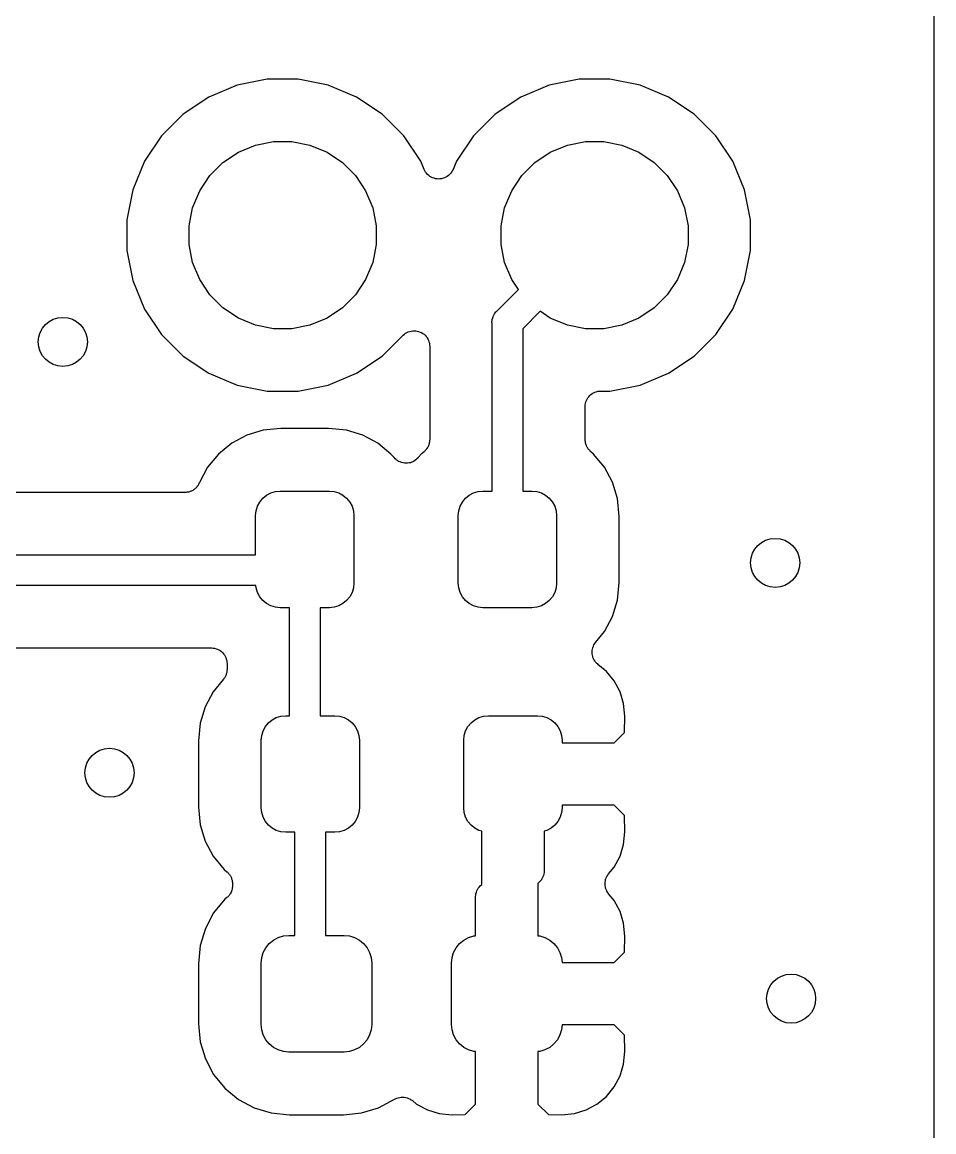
# Model space of a CAD drawing. Extents: x 103 to 213, y -152 to -90.
# Drawn here: x 205.52 to 212.94, y -124.59 to -115.56 of the extents above; entities that cross this region are included whole.
import ezdxf

# ---------------------------------------------------------------- set-up
doc = ezdxf.new("R2010")
doc.units = 0
doc.layers.add('BLACK', color=7, linetype='CONTINUOUS')

msp = doc.modelspace()

# ---------------------------------------------------------------- linework, layer by layer
at = {"layer": 'BLACK', "linetype": 'CONTINUOUS'}
for p, q in [((212.942, -92.8157), (212.942, -149.966)), ((207.27, -116.069), (207.038, -116.165)), ((207.515, -116.02), (207.27, -116.069)), ((207.765, -116.02), (207.515, -116.02)), ((208.01, -116.069), (207.765, -116.02)), ((208.242, -116.165), (208.01, -116.069)), ((209.81, -116.069), (209.578, -116.165)), ((210.055, -116.02), (209.81, -116.069)), ((210.305, -116.02), (210.055, -116.02)), ((210.55, -116.069), (210.305, -116.02)), ((210.782, -116.165), (210.55, -116.069)), ((207.038, -116.165), (206.83, -116.304)), ((208.45, -116.304), (208.242, -116.165)), ((209.578, -116.165), (209.37, -116.304)), ((210.99, -116.304), (210.782, -116.165)), ((206.83, -116.304), (206.654, -116.48)), ((208.626, -116.48), (208.45, -116.304)), ((209.37, -116.304), (209.194, -116.48)), ((211.166, -116.48), (210.99, -116.304)), ((206.654, -116.48), (206.515, -116.688)), ((208.765, -116.688), (208.626, -116.48)), ((209.194, -116.48), (209.055, -116.688)), ((211.305, -116.688), (211.166, -116.48)), ((207.154, -116.698), (207.279, -116.615)), ((207.279, -116.615), (207.418, -116.557)), ((207.418, -116.557), (207.565, -116.528)), ((207.565, -116.528), (207.715, -116.528)), ((207.715, -116.528), (207.862, -116.557)), ((207.862, -116.557), (208.001, -116.615)), ((208.001, -116.615), (208.126, -116.698)), ((209.694, -116.698), (209.819, -116.615)), ((209.819, -116.615), (209.958, -116.557)), ((209.958, -116.557), (210.105, -116.528)), ((210.105, -116.528), (210.255, -116.528)), ((210.255, -116.528), (210.402, -116.557)), ((210.402, -116.557), (210.541, -116.615)), ((210.541, -116.615), (210.666, -116.698)), ((206.515, -116.688), (206.419, -116.92)), ((207.048, -116.804), (207.154, -116.698)), ((208.126, -116.698), (208.232, -116.804)), ((208.793, -116.754), (208.765, -116.688)), ((209.055, -116.688), (209.027, -116.754)), ((209.588, -116.804), (209.694, -116.698)), ((210.666, -116.698), (210.772, -116.804)), ((211.401, -116.92), (211.305, -116.688)), ((208.798, -116.765), (208.793, -116.754)), ((208.804, -116.776), (208.798, -116.765)), ((208.812, -116.785), (208.804, -116.776)), ((208.804, -116.776), (208.804, -116.776)), ((208.804, -116.776), (208.804, -116.776)), ((208.82, -116.795), (208.812, -116.785)), ((208.829, -116.803), (208.82, -116.795)), ((208.82, -116.795), (208.82, -116.795)), ((208.82, -116.795), (208.82, -116.795)), ((208.999, -116.796), (208.989, -116.804)), ((209.007, -116.787), (208.999, -116.796)), ((208.999, -116.796), (208.999, -116.796)), ((208.999, -116.796), (208.999, -116.796)), ((209.015, -116.777), (209.007, -116.787)), ((209.021, -116.767), (209.015, -116.777)), ((209.015, -116.777), (209.015, -116.777)), ((209.015, -116.777), (209.015, -116.777)), ((209.027, -116.756), (209.021, -116.767)), ((209.027, -116.754), (209.027, -116.755)), ((209.027, -116.755), (209.027, -116.755)), ((209.027, -116.755), (209.027, -116.755)), ((209.027, -116.755), (209.027, -116.756)), ((206.965, -116.929), (207.048, -116.804)), ((208.232, -116.804), (208.315, -116.929)), ((208.839, -116.811), (208.829, -116.803)), ((208.85, -116.817), (208.839, -116.811)), ((208.839, -116.811), (208.839, -116.811)), ((208.839, -116.811), (208.839, -116.811)), ((208.861, -116.823), (208.85, -116.817)), ((208.873, -116.826), (208.861, -116.823)), ((208.861, -116.823), (208.861, -116.823)), ((208.861, -116.823), (208.861, -116.823)), ((208.884, -116.83), (208.873, -116.826)), ((208.885, -116.83), (208.884, -116.83)), ((208.884, -116.83), (208.884, -116.83)), ((208.897, -116.831), (208.885, -116.83)), ((208.909, -116.833), (208.897, -116.831)), ((208.921, -116.831), (208.909, -116.833)), ((208.909, -116.833), (208.909, -116.832)), ((208.909, -116.832), (208.909, -116.833)), ((208.934, -116.83), (208.921, -116.831)), ((208.946, -116.827), (208.934, -116.83)), ((208.934, -116.83), (208.934, -116.83)), ((208.934, -116.83), (208.934, -116.83)), ((208.957, -116.823), (208.946, -116.827)), ((208.958, -116.823), (208.957, -116.823)), ((208.968, -116.818), (208.958, -116.823)), ((208.958, -116.823), (208.958, -116.823)), ((208.979, -116.812), (208.968, -116.818)), ((208.98, -116.812), (208.979, -116.812)), ((208.989, -116.804), (208.98, -116.812)), ((208.98, -116.812), (208.98, -116.812)), ((209.505, -116.929), (209.588, -116.804)), ((210.772, -116.804), (210.855, -116.929)), ((206.419, -116.92), (206.37, -117.165)), ((206.907, -117.068), (206.965, -116.929)), ((208.315, -116.929), (208.373, -117.068)), ((209.447, -117.068), (209.505, -116.929)), ((210.855, -116.929), (210.913, -117.068)), ((211.45, -117.165), (211.401, -116.92)), ((206.878, -117.215), (206.907, -117.068)), ((208.373, -117.068), (208.402, -117.215)), ((209.418, -117.215), (209.447, -117.068)), ((210.913, -117.068), (210.942, -117.215)), ((206.37, -117.165), (206.37, -117.415)), ((206.878, -117.365), (206.878, -117.215)), ((208.402, -117.215), (208.402, -117.365)), ((209.418, -117.365), (209.418, -117.215)), ((210.942, -117.215), (210.942, -117.365)), ((211.45, -117.415), (211.45, -117.165)), ((206.37, -117.415), (206.419, -117.66)), ((206.907, -117.512), (206.878, -117.365)), ((208.402, -117.365), (208.373, -117.512)), ((209.447, -117.512), (209.418, -117.365)), ((210.942, -117.365), (210.913, -117.512)), ((211.401, -117.66), (211.45, -117.415)), ((206.965, -117.651), (206.907, -117.512)), ((208.373, -117.512), (208.315, -117.651)), ((209.505, -117.651), (209.447, -117.512)), ((210.913, -117.512), (210.855, -117.651)), ((206.419, -117.66), (206.515, -117.892)), ((207.048, -117.776), (206.965, -117.651)), ((208.315, -117.651), (208.232, -117.776)), ((209.56, -117.733), (209.505, -117.651)), ((210.855, -117.651), (210.772, -117.776)), ((211.305, -117.892), (211.401, -117.66)), ((207.154, -117.882), (207.048, -117.776)), ((208.232, -117.776), (208.126, -117.882)), ((209.386, -117.907), (209.56, -117.733)), ((210.772, -117.776), (210.666, -117.882)), ((206.515, -117.892), (206.654, -118.1)), ((207.279, -117.965), (207.154, -117.882)), ((207.418, -118.023), (207.279, -117.965)), ((208.001, -117.965), (207.862, -118.023)), ((208.126, -117.882), (208.001, -117.965)), ((209.348, -117.972), (209.354, -117.952)), ((209.354, -117.952), (209.366, -117.93)), ((209.366, -117.93), (209.377, -117.916)), ((209.377, -117.916), (209.381, -117.911)), ((209.377, -117.916), (209.377, -117.916)), ((209.381, -117.911), (209.386, -117.907)), ((209.737, -117.91), (209.595, -118.052)), ((209.819, -117.965), (209.737, -117.91)), ((209.958, -118.023), (209.819, -117.965)), ((210.541, -117.965), (210.402, -118.023)), ((210.666, -117.882), (210.541, -117.965)), ((211.166, -118.1), (211.305, -117.892)), ((207.565, -118.052), (207.418, -118.023)), ((207.715, -118.052), (207.565, -118.052)), ((207.862, -118.023), (207.715, -118.052)), ((209.344, -118), (209.346, -117.986)), ((209.345, -118.006), (209.344, -118)), ((209.345, -119.375), (209.345, -118.006)), ((209.346, -117.986), (209.347, -117.975)), ((209.347, -117.975), (209.348, -117.972)), ((209.595, -118.052), (209.595, -119.375)), ((210.105, -118.052), (209.958, -118.023)), ((210.255, -118.052), (210.105, -118.052)), ((210.402, -118.023), (210.255, -118.052)), ((206.654, -118.1), (206.83, -118.276)), ((208.45, -118.276), (208.62, -118.106)), ((208.62, -118.106), (208.621, -118.105)), ((208.621, -118.105), (208.631, -118.097)), ((208.621, -118.105), (208.621, -118.105)), ((208.621, -118.105), (208.621, -118.105)), ((208.621, -118.105), (208.621, -118.105)), ((208.631, -118.097), (208.64, -118.089)), ((208.64, -118.089), (208.641, -118.089)), ((208.641, -118.089), (208.652, -118.084)), ((208.641, -118.089), (208.641, -118.089)), ((208.652, -118.084), (208.662, -118.078)), ((208.662, -118.078), (208.663, -118.078)), ((208.663, -118.078), (208.675, -118.074)), ((208.663, -118.078), (208.663, -118.078)), ((208.675, -118.074), (208.686, -118.071)), ((208.686, -118.071), (208.686, -118.071)), ((208.686, -118.071), (208.687, -118.071)), ((208.687, -118.071), (208.699, -118.07)), ((208.699, -118.07), (208.711, -118.069)), ((208.711, -118.069), (208.711, -118.069)), ((208.711, -118.069), (208.711, -118.069)), ((208.711, -118.069), (208.723, -118.07)), ((208.723, -118.07), (208.736, -118.071)), ((208.736, -118.071), (208.736, -118.071)), ((208.736, -118.071), (208.736, -118.071)), ((208.736, -118.071), (208.747, -118.075)), ((208.747, -118.075), (208.759, -118.079)), ((208.759, -118.079), (208.759, -118.079)), ((208.759, -118.079), (208.76, -118.079)), ((208.76, -118.079), (208.77, -118.084)), ((208.77, -118.084), (208.781, -118.09)), ((208.781, -118.09), (208.781, -118.091)), ((208.781, -118.091), (208.781, -118.091)), ((208.781, -118.091), (208.791, -118.098)), ((208.791, -118.098), (208.8, -118.106)), ((208.8, -118.106), (208.8, -118.106)), ((208.8, -118.106), (208.8, -118.106)), ((208.8, -118.106), (208.808, -118.116)), ((208.808, -118.116), (208.816, -118.125)), ((208.816, -118.125), (208.816, -118.126)), ((208.816, -118.126), (208.816, -118.126)), ((208.816, -118.126), (208.822, -118.136)), ((208.822, -118.136), (208.827, -118.147)), ((208.827, -118.147), (208.827, -118.147)), ((208.827, -118.147), (208.828, -118.148)), ((208.828, -118.148), (208.831, -118.159)), ((210.99, -118.276), (211.166, -118.1)), ((208.831, -118.159), (208.835, -118.171)), ((208.835, -118.171), (208.835, -118.171)), ((208.835, -118.171), (208.835, -118.171)), ((208.835, -118.171), (208.836, -118.183)), ((208.836, -118.183), (208.837, -118.196)), ((208.837, -118.196), (208.837, -118.956)), ((206.83, -118.276), (207.038, -118.415)), ((208.242, -118.415), (208.45, -118.276)), ((210.782, -118.415), (210.99, -118.276)), ((207.038, -118.415), (207.27, -118.511)), ((208.01, -118.511), (208.242, -118.415)), ((210.55, -118.511), (210.782, -118.415)), ((207.27, -118.511), (207.515, -118.56)), ((207.765, -118.56), (208.01, -118.511)), ((210.305, -118.56), (210.55, -118.511)), ((207.515, -118.56), (207.765, -118.56)), ((210.133, -118.606), (210.141, -118.597)), ((210.141, -118.596), (210.15, -118.589)), ((210.141, -118.597), (210.141, -118.596)), ((210.141, -118.597), (210.141, -118.597)), ((210.15, -118.589), (210.16, -118.581)), ((210.16, -118.581), (210.171, -118.575)), ((210.16, -118.581), (210.16, -118.581)), ((210.16, -118.581), (210.16, -118.581)), ((210.171, -118.575), (210.182, -118.57)), ((210.182, -118.569), (210.194, -118.566)), ((210.182, -118.57), (210.182, -118.569)), ((210.182, -118.569), (210.182, -118.569)), ((210.194, -118.566), (210.205, -118.562)), ((210.205, -118.562), (210.206, -118.562)), ((210.206, -118.562), (210.218, -118.561)), ((210.206, -118.562), (210.206, -118.562)), ((210.218, -118.561), (210.23, -118.56)), ((210.23, -118.56), (210.305, -118.56)), ((210.103, -118.685), (210.104, -118.673)), ((210.103, -118.686), (210.103, -118.685)), ((210.103, -118.687), (210.103, -118.686)), ((210.103, -118.686), (210.103, -118.686)), ((210.103, -118.686), (210.103, -118.686)), ((210.103, -118.956), (210.103, -118.687)), ((210.104, -118.673), (210.106, -118.661)), ((210.106, -118.661), (210.109, -118.649)), ((210.106, -118.661), (210.106, -118.661)), ((210.106, -118.661), (210.106, -118.661)), ((210.109, -118.649), (210.113, -118.638)), ((210.113, -118.637), (210.119, -118.626)), ((210.113, -118.638), (210.113, -118.637)), ((210.113, -118.637), (210.113, -118.637)), ((210.119, -118.626), (210.125, -118.616)), ((210.125, -118.615), (210.133, -118.606)), ((210.125, -118.616), (210.125, -118.615)), ((210.125, -118.616), (210.125, -118.616)), ((207.626, -118.864), (207.481, -118.878)), ((208.014, -118.864), (207.626, -118.864)), ((208.159, -118.878), (208.014, -118.864)), ((207.348, -118.919), (207.225, -118.984)), ((207.481, -118.878), (207.348, -118.919)), ((208.292, -118.919), (208.159, -118.878)), ((208.415, -118.984), (208.292, -118.919)), ((208.837, -118.957), (208.836, -118.963)), ((208.836, -118.963), (208.836, -118.969)), ((208.837, -118.956), (208.837, -118.957)), ((210.104, -118.961), (210.103, -118.956)), ((210.103, -118.967), (210.104, -118.961)), ((207.225, -118.984), (207.118, -119.073)), ((208.522, -119.073), (208.415, -118.984)), ((208.791, -119.054), (208.768, -119.073)), ((208.795, -119.05), (208.791, -119.054)), ((208.799, -119.046), (208.795, -119.05)), ((208.803, -119.041), (208.799, -119.046)), ((208.808, -119.036), (208.803, -119.041)), ((208.811, -119.032), (208.808, -119.036)), ((208.815, -119.027), (208.811, -119.032)), ((208.818, -119.021), (208.815, -119.027)), ((208.822, -119.016), (208.818, -119.021)), ((208.824, -119.011), (208.822, -119.016)), ((208.827, -119.006), (208.824, -119.011)), ((208.829, -118.999), (208.827, -119.006)), ((208.831, -118.993), (208.829, -118.999)), ((208.833, -118.987), (208.831, -118.993)), ((208.834, -118.982), (208.833, -118.987)), ((208.835, -118.975), (208.834, -118.982)), ((208.836, -118.969), (208.835, -118.975)), ((210.105, -118.973), (210.103, -118.967)), ((210.105, -118.98), (210.105, -118.973)), ((210.107, -118.986), (210.105, -118.98)), ((210.108, -118.991), (210.107, -118.986)), ((210.111, -118.997), (210.108, -118.991)), ((210.113, -119.004), (210.111, -118.997)), ((210.115, -119.009), (210.113, -119.004)), ((210.117, -119.014), (210.115, -119.009)), ((210.121, -119.02), (210.117, -119.014)), ((210.124, -119.026), (210.121, -119.02)), ((210.128, -119.03), (210.124, -119.026)), ((210.131, -119.035), (210.128, -119.03)), ((210.136, -119.04), (210.131, -119.035)), ((210.14, -119.045), (210.136, -119.04)), ((210.144, -119.049), (210.14, -119.045)), ((210.148, -119.053), (210.144, -119.049)), ((210.149, -119.054), (210.148, -119.053)), ((210.172, -119.073), (210.149, -119.054)), ((207.118, -119.073), (207.029, -119.18)), ((208.547, -119.102), (208.522, -119.073)), ((208.555, -119.111), (208.547, -119.102)), ((208.564, -119.119), (208.555, -119.111)), ((208.564, -119.12), (208.564, -119.119)), ((208.574, -119.127), (208.564, -119.12)), ((208.564, -119.12), (208.564, -119.12)), ((208.584, -119.133), (208.574, -119.127)), ((208.585, -119.134), (208.584, -119.133)), ((208.596, -119.138), (208.585, -119.134)), ((208.585, -119.134), (208.585, -119.134)), ((208.607, -119.143), (208.596, -119.138)), ((208.608, -119.143), (208.607, -119.143)), ((208.607, -119.143), (208.607, -119.143)), ((208.62, -119.146), (208.608, -119.143)), ((208.631, -119.148), (208.62, -119.146)), ((208.669, -119.146), (208.657, -119.148)), ((208.68, -119.144), (208.669, -119.146)), ((208.681, -119.144), (208.68, -119.144)), ((208.692, -119.139), (208.681, -119.144)), ((208.681, -119.144), (208.681, -119.144)), ((208.703, -119.135), (208.692, -119.139)), ((208.704, -119.134), (208.703, -119.135)), ((208.714, -119.128), (208.704, -119.134)), ((208.704, -119.134), (208.704, -119.134)), ((208.724, -119.121), (208.714, -119.128)), ((208.725, -119.121), (208.724, -119.121)), ((208.733, -119.112), (208.725, -119.121)), ((208.725, -119.121), (208.725, -119.121)), ((208.742, -119.104), (208.733, -119.112)), ((208.743, -119.103), (208.742, -119.104)), ((208.768, -119.073), (208.743, -119.102)), ((208.743, -119.102), (208.743, -119.103)), ((208.743, -119.103), (208.743, -119.103)), ((208.743, -119.103), (208.743, -119.103)), ((210.261, -119.18), (210.172, -119.073)), ((207.029, -119.18), (206.962, -119.306)), ((208.632, -119.148), (208.631, -119.148)), ((208.644, -119.148), (208.632, -119.148)), ((208.632, -119.148), (208.632, -119.148)), ((208.656, -119.148), (208.644, -119.148)), ((208.657, -119.148), (208.656, -119.148)), ((208.657, -119.148), (208.657, -119.148)), ((210.326, -119.303), (210.261, -119.18)), ((206.952, -119.326), (206.949, -119.331)), ((206.955, -119.321), (206.952, -119.326)), ((206.958, -119.315), (206.955, -119.321)), ((206.961, -119.309), (206.958, -119.315)), ((206.962, -119.306), (206.961, -119.309)), ((210.367, -119.436), (210.326, -119.303)), ((206.844, -119.387), (204.394, -119.387)), ((206.85, -119.386), (206.844, -119.387)), ((206.855, -119.386), (206.85, -119.386)), ((206.862, -119.385), (206.855, -119.386)), ((206.869, -119.385), (206.862, -119.385)), ((206.874, -119.383), (206.869, -119.385)), ((206.88, -119.382), (206.874, -119.383)), ((206.886, -119.379), (206.88, -119.382)), ((206.892, -119.377), (206.886, -119.379)), ((206.897, -119.375), (206.892, -119.377)), ((206.903, -119.373), (206.897, -119.375)), ((206.908, -119.369), (206.903, -119.373)), ((206.914, -119.366), (206.908, -119.369)), ((206.919, -119.362), (206.914, -119.366)), ((206.923, -119.359), (206.919, -119.362)), ((206.928, -119.354), (206.923, -119.359)), ((206.933, -119.35), (206.928, -119.354)), ((206.937, -119.346), (206.933, -119.35)), ((206.941, -119.342), (206.937, -119.346)), ((206.945, -119.336), (206.941, -119.342)), ((206.949, -119.331), (206.945, -119.336)), ((207.479, -119.434), (207.509, -119.409)), ((207.509, -119.409), (207.543, -119.39)), ((207.543, -119.39), (207.581, -119.379)), ((207.581, -119.379), (207.62, -119.375)), ((207.62, -119.375), (208.02, -119.375)), ((208.02, -119.375), (208.059, -119.379)), ((208.059, -119.379), (208.097, -119.39)), ((208.097, -119.39), (208.131, -119.409)), ((208.131, -119.409), (208.161, -119.434)), ((209.129, -119.434), (209.159, -119.409)), ((209.159, -119.409), (209.193, -119.39)), ((209.193, -119.39), (209.231, -119.379)), ((209.231, -119.379), (209.27, -119.375)), ((209.27, -119.375), (209.345, -119.375)), ((209.595, -119.375), (209.67, -119.375)), ((209.67, -119.375), (209.709, -119.379)), ((209.709, -119.379), (209.747, -119.39)), ((209.747, -119.39), (209.781, -119.409)), ((209.781, -119.409), (209.811, -119.434)), ((207.424, -119.536), (207.435, -119.498)), ((207.435, -119.498), (207.454, -119.464)), ((207.454, -119.464), (207.479, -119.434)), ((208.161, -119.434), (208.186, -119.464)), ((208.186, -119.464), (208.205, -119.498)), ((208.205, -119.498), (208.216, -119.536)), ((209.074, -119.536), (209.085, -119.498)), ((209.085, -119.498), (209.104, -119.464)), ((209.104, -119.464), (209.129, -119.434)), ((209.811, -119.434), (209.836, -119.464)), ((209.836, -119.464), (209.855, -119.498)), ((209.855, -119.498), (209.866, -119.536)), ((210.381, -119.581), (210.367, -119.436)), ((207.42, -119.575), (207.424, -119.536)), ((207.42, -119.895), (207.42, -119.575)), ((208.216, -119.536), (208.22, -119.575)), ((208.22, -119.575), (208.22, -120.125)), ((209.07, -119.575), (209.074, -119.536)), ((209.07, -120.125), (209.07, -119.575)), ((209.866, -119.536), (209.87, -119.575)), ((209.87, -119.575), (209.87, -120.125)), ((210.381, -120.119), (210.381, -119.581)), ((204.071, -119.895), (207.42, -119.895)), ((208.22, -120.125), (208.216, -120.164)), ((209.074, -120.164), (209.07, -120.125)), ((209.87, -120.125), (209.866, -120.164)), ((210.367, -120.264), (210.381, -120.119)), ((207.422, -120.145), (204.071, -120.145)), ((207.424, -120.164), (207.422, -120.145)), ((207.435, -120.202), (207.424, -120.164)), ((207.454, -120.236), (207.435, -120.202)), ((208.205, -120.202), (208.186, -120.236)), ((208.216, -120.164), (208.205, -120.202)), ((209.085, -120.202), (209.074, -120.164)), ((209.104, -120.236), (209.085, -120.202)), ((209.855, -120.202), (209.836, -120.236)), ((209.866, -120.164), (209.855, -120.202)), ((207.479, -120.266), (207.454, -120.236)), ((207.509, -120.291), (207.479, -120.266)), ((207.543, -120.31), (207.509, -120.291)), ((207.581, -120.321), (207.543, -120.31)), ((207.62, -120.325), (207.581, -120.321)), ((208.059, -120.321), (208.02, -120.325)), ((208.097, -120.31), (208.059, -120.321)), ((208.131, -120.291), (208.097, -120.31)), ((208.161, -120.266), (208.131, -120.291)), ((208.186, -120.236), (208.161, -120.266)), ((209.129, -120.266), (209.104, -120.236)), ((209.159, -120.291), (209.129, -120.266)), ((209.193, -120.31), (209.159, -120.291)), ((209.231, -120.321), (209.193, -120.31)), ((209.27, -120.325), (209.231, -120.321)), ((209.709, -120.321), (209.67, -120.325)), ((209.747, -120.31), (209.709, -120.321)), ((209.781, -120.291), (209.747, -120.31)), ((209.811, -120.266), (209.781, -120.291)), ((209.836, -120.236), (209.811, -120.266)), ((210.326, -120.397), (210.367, -120.264)), ((207.695, -120.325), (207.62, -120.325)), ((207.695, -121.205), (207.695, -120.325)), ((208.02, -120.325), (207.945, -120.325)), ((207.945, -120.325), (207.945, -121.205)), ((209.67, -120.325), (209.27, -120.325)), ((210.261, -120.52), (210.326, -120.397)), ((210.188, -120.608), (210.261, -120.52)), ((204.394, -120.653), (207.06, -120.653)), ((207.06, -120.653), (207.061, -120.653)), ((207.061, -120.653), (207.061, -120.653)), ((207.061, -120.653), (207.061, -120.653)), ((207.061, -120.653), (207.062, -120.653)), ((207.062, -120.653), (207.074, -120.654)), ((207.074, -120.654), (207.086, -120.656)), ((207.086, -120.656), (207.086, -120.656)), ((207.086, -120.656), (207.086, -120.656)), ((207.086, -120.656), (207.098, -120.659)), ((207.098, -120.659), (207.109, -120.663)), ((207.109, -120.663), (207.11, -120.663)), ((207.11, -120.663), (207.11, -120.663)), ((207.11, -120.663), (207.12, -120.669)), ((207.12, -120.669), (207.131, -120.675)), ((207.131, -120.675), (207.131, -120.675)), ((207.131, -120.675), (207.132, -120.675)), ((207.132, -120.675), (207.141, -120.683)), ((207.141, -120.683), (207.15, -120.691)), ((210.16, -120.675), (210.163, -120.663)), ((210.16, -120.676), (210.16, -120.675)), ((210.16, -120.675), (210.16, -120.675)), ((210.16, -120.688), (210.16, -120.676)), ((210.163, -120.663), (210.165, -120.651)), ((210.165, -120.651), (210.17, -120.639)), ((210.165, -120.651), (210.165, -120.651)), ((210.165, -120.651), (210.165, -120.651)), ((210.17, -120.639), (210.175, -120.628)), ((210.175, -120.628), (210.182, -120.618)), ((210.175, -120.628), (210.175, -120.628)), ((210.175, -120.628), (210.175, -120.628)), ((210.182, -120.618), (210.188, -120.608)), ((207.15, -120.691), (207.15, -120.691)), ((207.15, -120.691), (207.151, -120.691)), ((207.151, -120.691), (207.158, -120.7)), ((207.158, -120.7), (207.166, -120.71)), ((207.166, -120.71), (207.166, -120.71)), ((207.166, -120.71), (207.166, -120.71)), ((207.166, -120.71), (207.172, -120.721)), ((207.172, -120.721), (207.177, -120.732)), ((207.177, -120.732), (207.178, -120.732)), ((207.178, -120.732), (207.178, -120.732)), ((207.178, -120.732), (207.181, -120.744)), ((207.181, -120.744), (207.185, -120.755)), ((207.185, -120.755), (207.185, -120.756)), ((207.185, -120.756), (207.185, -120.756)), ((207.185, -120.756), (207.186, -120.768)), ((207.186, -120.768), (207.187, -120.78)), ((210.16, -120.7), (210.16, -120.688)), ((210.162, -120.712), (210.16, -120.7)), ((210.16, -120.7), (210.16, -120.7)), ((210.16, -120.7), (210.16, -120.7)), ((210.165, -120.724), (210.162, -120.712)), ((210.165, -120.725), (210.165, -120.724)), ((210.165, -120.724), (210.165, -120.724)), ((210.169, -120.736), (210.165, -120.725)), ((210.174, -120.747), (210.169, -120.736)), ((210.174, -120.748), (210.174, -120.747)), ((210.174, -120.747), (210.174, -120.747)), ((210.181, -120.758), (210.174, -120.748)), ((210.187, -120.768), (210.181, -120.758)), ((210.188, -120.768), (210.187, -120.768)), ((210.196, -120.777), (210.188, -120.768)), ((210.188, -120.768), (210.188, -120.768)), ((207.183, -120.859), (207.181, -120.865)), ((207.184, -120.854), (207.183, -120.859)), ((207.185, -120.847), (207.184, -120.854)), ((207.186, -120.84), (207.185, -120.847)), ((207.187, -120.829), (207.186, -120.835)), ((207.186, -120.835), (207.186, -120.84)), ((207.187, -120.78), (207.187, -120.827)), ((207.187, -120.827), (207.187, -120.829)), ((210.205, -120.785), (210.196, -120.777)), ((210.205, -120.786), (210.205, -120.785)), ((210.206, -120.787), (210.205, -120.786)), ((210.205, -120.786), (210.205, -120.786)), ((210.205, -120.786), (210.205, -120.786)), ((210.276, -120.844), (210.206, -120.787)), ((210.339, -120.921), (210.276, -120.844)), ((207.158, -120.908), (207.074, -121.01)), ((207.161, -120.903), (207.158, -120.908)), ((207.165, -120.899), (207.161, -120.903)), ((207.168, -120.893), (207.165, -120.899)), ((207.172, -120.887), (207.168, -120.893)), ((207.174, -120.882), (207.172, -120.887)), ((207.177, -120.878), (207.174, -120.882)), ((207.179, -120.871), (207.177, -120.878)), ((207.181, -120.865), (207.179, -120.871)), ((210.387, -121.01), (210.339, -120.921)), ((207.074, -121.01), (207.009, -121.133)), ((210.416, -121.105), (210.387, -121.01)), ((207.009, -121.133), (206.968, -121.266)), ((210.426, -121.21), (210.416, -121.105)), ((207.554, -121.239), (207.588, -121.22)), ((207.588, -121.22), (207.626, -121.209)), ((207.626, -121.209), (207.665, -121.205)), ((207.665, -121.205), (207.695, -121.205)), ((207.945, -121.205), (208.065, -121.205)), ((208.065, -121.205), (208.104, -121.209)), ((208.104, -121.209), (208.142, -121.22)), ((208.142, -121.22), (208.176, -121.239)), ((209.204, -121.239), (209.238, -121.22)), ((209.238, -121.22), (209.276, -121.209)), ((209.276, -121.209), (209.315, -121.205)), ((209.315, -121.205), (209.715, -121.205)), ((209.715, -121.205), (209.754, -121.209)), ((209.754, -121.209), (209.792, -121.22)), ((209.792, -121.22), (209.826, -121.239)), ((210.424, -121.341), (210.426, -121.21)), ((206.968, -121.266), (206.954, -121.411)), ((207.48, -121.328), (207.499, -121.294)), ((207.499, -121.294), (207.524, -121.264)), ((207.524, -121.264), (207.554, -121.239)), ((208.176, -121.239), (208.206, -121.264)), ((208.206, -121.264), (208.231, -121.294)), ((208.231, -121.294), (208.25, -121.328)), ((209.13, -121.328), (209.149, -121.294)), ((209.149, -121.294), (209.174, -121.264)), ((209.174, -121.264), (209.204, -121.239)), ((209.826, -121.239), (209.856, -121.264)), ((209.856, -121.264), (209.881, -121.294)), ((209.881, -121.294), (209.9, -121.328)), ((207.465, -121.405), (207.469, -121.366)), ((207.465, -121.955), (207.465, -121.405)), ((207.469, -121.366), (207.48, -121.328)), ((208.25, -121.328), (208.261, -121.366)), ((208.261, -121.366), (208.265, -121.405)), ((208.265, -121.405), (208.265, -121.955)), ((209.115, -121.405), (209.119, -121.366)), ((209.115, -121.955), (209.115, -121.405)), ((209.119, -121.366), (209.13, -121.328)), ((209.9, -121.328), (209.911, -121.366)), ((209.911, -121.366), (209.915, -121.405)), ((209.915, -121.405), (209.915, -121.426)), ((210.339, -121.426), (210.424, -121.341)), ((206.954, -121.411), (206.954, -121.949)), ((209.915, -121.426), (210.339, -121.426)), ((206.954, -121.949), (206.968, -122.094)), ((209.915, -121.934), (209.915, -121.955)), ((210.339, -121.934), (209.915, -121.934)), ((210.424, -122.019), (210.339, -121.934)), ((207.469, -121.994), (207.465, -121.955)), ((207.48, -122.032), (207.469, -121.994)), ((207.499, -122.066), (207.48, -122.032)), ((208.25, -122.032), (208.231, -122.066)), ((208.261, -121.994), (208.25, -122.032)), ((208.265, -121.955), (208.261, -121.994)), ((209.119, -121.994), (209.115, -121.955)), ((209.13, -122.032), (209.119, -121.994)), ((209.149, -122.066), (209.13, -122.032)), ((209.9, -122.032), (209.881, -122.066)), ((209.911, -121.994), (209.9, -122.032)), ((209.915, -121.955), (209.911, -121.994)), ((210.426, -122.15), (210.424, -122.019)), ((206.968, -122.094), (207.009, -122.227)), ((207.524, -122.096), (207.499, -122.066)), ((207.554, -122.121), (207.524, -122.096)), ((207.588, -122.14), (207.554, -122.121)), ((208.176, -122.121), (208.142, -122.14)), ((208.206, -122.096), (208.176, -122.121)), ((208.231, -122.066), (208.206, -122.096)), ((209.174, -122.096), (209.149, -122.066)), ((209.204, -122.121), (209.174, -122.096)), ((209.238, -122.14), (209.204, -122.121)), ((209.826, -122.121), (209.792, -122.14)), ((209.856, -122.096), (209.826, -122.121)), ((209.881, -122.066), (209.856, -122.096)), ((207.626, -122.151), (207.588, -122.14)), ((207.665, -122.155), (207.626, -122.151)), ((207.74, -122.155), (207.665, -122.155)), ((207.74, -122.995), (207.74, -122.155)), ((208.065, -122.155), (207.99, -122.155)), ((207.99, -122.155), (207.99, -122.995)), ((208.104, -122.151), (208.065, -122.155)), ((208.142, -122.14), (208.104, -122.151)), ((209.261, -122.147), (209.238, -122.14)), ((209.261, -122.579), (209.261, -122.147)), ((209.792, -122.14), (209.769, -122.147)), ((209.769, -122.147), (209.769, -122.469)), ((210.416, -122.255), (210.426, -122.15)), ((207.009, -122.227), (207.074, -122.35)), ((210.387, -122.35), (210.416, -122.255)), ((207.074, -122.35), (207.163, -122.457)), ((210.339, -122.439), (210.387, -122.35)), ((207.163, -122.457), (207.186, -122.476)), ((207.186, -122.476), (207.187, -122.477)), ((207.187, -122.477), (207.191, -122.481)), ((207.191, -122.481), (207.195, -122.485)), ((207.195, -122.485), (207.199, -122.49)), ((207.199, -122.49), (207.204, -122.495)), ((209.768, -122.482), (209.766, -122.494)), ((209.769, -122.471), (209.768, -122.482)), ((209.769, -122.469), (209.769, -122.469)), ((209.769, -122.469), (209.769, -122.469)), ((209.769, -122.469), (209.769, -122.469)), ((209.769, -122.469), (209.769, -122.471)), ((210.294, -122.494), (210.339, -122.439)), ((207.204, -122.495), (207.207, -122.5)), ((207.207, -122.5), (207.211, -122.504)), ((207.211, -122.504), (207.214, -122.51)), ((207.214, -122.51), (207.218, -122.516)), ((207.218, -122.516), (207.22, -122.521)), ((207.22, -122.521), (207.222, -122.526)), ((207.222, -122.526), (207.224, -122.533)), ((207.224, -122.533), (207.227, -122.539)), ((207.227, -122.539), (207.228, -122.544)), ((207.228, -122.544), (207.23, -122.55)), ((207.23, -122.55), (207.23, -122.557)), ((207.23, -122.557), (207.232, -122.563)), ((207.232, -122.563), (207.231, -122.569)), ((207.231, -122.569), (207.232, -122.574)), ((207.232, -122.574), (207.232, -122.589)), ((209.248, -122.591), (209.261, -122.579)), ((209.732, -122.559), (209.719, -122.571)), ((209.719, -122.571), (209.719, -122.998)), ((209.739, -122.549), (209.732, -122.559)), ((209.747, -122.541), (209.739, -122.549)), ((209.748, -122.539), (209.747, -122.54)), ((209.747, -122.54), (209.747, -122.541)), ((209.753, -122.529), (209.748, -122.539)), ((209.759, -122.519), (209.753, -122.529)), ((209.763, -122.506), (209.759, -122.518)), ((209.759, -122.518), (209.759, -122.518)), ((209.759, -122.518), (209.759, -122.519)), ((209.766, -122.495), (209.763, -122.506)), ((209.766, -122.494), (209.766, -122.494)), ((209.766, -122.494), (209.766, -122.495)), ((210.265, -122.574), (210.265, -122.562)), ((210.265, -122.562), (210.266, -122.562)), ((210.265, -122.586), (210.265, -122.574)), ((210.266, -122.561), (210.268, -122.55)), ((210.266, -122.562), (210.266, -122.561)), ((210.268, -122.55), (210.27, -122.538)), ((210.27, -122.538), (210.271, -122.537)), ((210.271, -122.537), (210.275, -122.526)), ((210.271, -122.537), (210.271, -122.537)), ((210.275, -122.526), (210.28, -122.515)), ((210.28, -122.514), (210.287, -122.504)), ((210.28, -122.515), (210.28, -122.514)), ((210.28, -122.515), (210.28, -122.515)), ((210.287, -122.504), (210.294, -122.494)), ((207.203, -122.67), (207.198, -122.674)), ((207.206, -122.665), (207.203, -122.67)), ((207.21, -122.661), (207.206, -122.665)), ((207.213, -122.655), (207.21, -122.661)), ((207.217, -122.649), (207.213, -122.655)), ((207.219, -122.644), (207.217, -122.649)), ((207.222, -122.639), (207.219, -122.644)), ((207.224, -122.632), (207.222, -122.639)), ((207.226, -122.626), (207.224, -122.632)), ((207.228, -122.621), (207.226, -122.626)), ((207.229, -122.615), (207.228, -122.621)), ((207.23, -122.609), (207.229, -122.615)), ((207.231, -122.602), (207.23, -122.609)), ((207.232, -122.591), (207.231, -122.596)), ((207.231, -122.596), (207.231, -122.602)), ((207.232, -122.589), (207.232, -122.591)), ((209.211, -122.679), (209.212, -122.668)), ((209.212, -122.668), (209.214, -122.656)), ((209.214, -122.655), (209.217, -122.644)), ((209.214, -122.656), (209.214, -122.655)), ((209.214, -122.656), (209.214, -122.656)), ((209.217, -122.644), (209.221, -122.632)), ((209.221, -122.631), (209.227, -122.621)), ((209.221, -122.632), (209.221, -122.631)), ((209.221, -122.632), (209.221, -122.632)), ((209.227, -122.621), (209.232, -122.611)), ((209.232, -122.611), (209.233, -122.61)), ((209.233, -122.609), (209.241, -122.601)), ((209.233, -122.61), (209.233, -122.609)), ((209.241, -122.601), (209.248, -122.591)), ((210.265, -122.587), (210.265, -122.586)), ((210.268, -122.599), (210.265, -122.587)), ((210.265, -122.587), (210.265, -122.587)), ((210.27, -122.61), (210.268, -122.599)), ((210.27, -122.611), (210.27, -122.61)), ((210.275, -122.622), (210.27, -122.611)), ((210.27, -122.611), (210.27, -122.611)), ((210.279, -122.633), (210.275, -122.622)), ((210.279, -122.634), (210.279, -122.633)), ((210.286, -122.644), (210.279, -122.634)), ((210.279, -122.634), (210.279, -122.634)), ((210.292, -122.654), (210.286, -122.644)), ((210.293, -122.655), (210.292, -122.654)), ((210.294, -122.656), (210.293, -122.655)), ((210.293, -122.655), (210.293, -122.655)), ((210.293, -122.655), (210.293, -122.655)), ((210.339, -122.711), (210.294, -122.656)), ((207.17, -122.7), (207.078, -122.811)), ((207.186, -122.687), (207.17, -122.7)), ((207.19, -122.683), (207.186, -122.687)), ((207.194, -122.68), (207.19, -122.683)), ((207.198, -122.674), (207.194, -122.68)), ((209.211, -122.681), (209.211, -122.679)), ((209.211, -122.998), (209.211, -122.681)), ((209.211, -122.681), (209.211, -122.681)), ((209.211, -122.681), (209.211, -122.681)), ((209.211, -122.681), (209.211, -122.681)), ((210.387, -122.8), (210.339, -122.711)), ((207.078, -122.811), (207.011, -122.939)), ((210.416, -122.895), (210.387, -122.8)), ((207.011, -122.939), (206.969, -123.077)), ((210.426, -123), (210.416, -122.895)), ((207.531, -123.061), (207.565, -123.033)), ((207.565, -123.033), (207.604, -123.012)), ((207.604, -123.012), (207.646, -122.999)), ((207.646, -122.999), (207.69, -122.995)), ((207.69, -122.995), (207.74, -122.995)), ((207.99, -122.995), (208.14, -122.995)), ((208.14, -122.995), (208.184, -122.999)), ((208.184, -122.999), (208.226, -123.012)), ((208.226, -123.012), (208.265, -123.033)), ((208.265, -123.033), (208.299, -123.061)), ((209.081, -123.061), (209.115, -123.033)), ((209.115, -123.033), (209.154, -123.012)), ((209.154, -123.012), (209.196, -122.999)), ((209.196, -122.999), (209.211, -122.998)), ((209.719, -122.998), (209.734, -122.999)), ((209.734, -122.999), (209.776, -123.012)), ((209.776, -123.012), (209.815, -123.033)), ((209.815, -123.033), (209.849, -123.061)), ((210.424, -123.131), (210.426, -123)), ((206.969, -123.077), (206.954, -123.226)), ((207.482, -123.134), (207.503, -123.095)), ((207.503, -123.095), (207.531, -123.061)), ((208.299, -123.061), (208.327, -123.095)), ((208.327, -123.095), (208.348, -123.134)), ((209.032, -123.134), (209.053, -123.095)), ((209.053, -123.095), (209.081, -123.061)), ((209.849, -123.061), (209.877, -123.095)), ((209.877, -123.095), (209.898, -123.134)), ((207.465, -123.22), (207.469, -123.176)), ((207.469, -123.176), (207.482, -123.134)), ((208.348, -123.134), (208.361, -123.176)), ((208.361, -123.176), (208.365, -123.22)), ((209.015, -123.22), (209.019, -123.176)), ((209.019, -123.176), (209.032, -123.134)), ((209.898, -123.134), (209.911, -123.176)), ((209.911, -123.176), (209.915, -123.216)), ((210.339, -123.216), (210.424, -123.131)), ((206.954, -123.226), (206.954, -123.714)), ((207.465, -123.72), (207.465, -123.22)), ((208.365, -123.22), (208.365, -123.72)), ((209.015, -123.72), (209.015, -123.22)), ((209.915, -123.216), (210.339, -123.216)), ((206.954, -123.714), (206.969, -123.863)), ((207.469, -123.764), (207.465, -123.72)), ((208.365, -123.72), (208.361, -123.764)), ((209.019, -123.764), (209.015, -123.72)), ((209.915, -123.724), (209.911, -123.764)), ((210.339, -123.724), (209.915, -123.724)), ((210.424, -123.809), (210.339, -123.724)), ((207.482, -123.806), (207.469, -123.764)), ((207.503, -123.845), (207.482, -123.806)), ((207.531, -123.879), (207.503, -123.845)), ((208.327, -123.845), (208.299, -123.879)), ((208.348, -123.806), (208.327, -123.845)), ((208.361, -123.764), (208.348, -123.806)), ((209.032, -123.806), (209.019, -123.764)), ((209.053, -123.845), (209.032, -123.806)), ((209.081, -123.879), (209.053, -123.845)), ((209.877, -123.845), (209.849, -123.879)), ((209.898, -123.806), (209.877, -123.845)), ((209.911, -123.764), (209.898, -123.806)), ((210.426, -123.94), (210.424, -123.809)), ((206.969, -123.863), (207.011, -124.001)), ((207.565, -123.907), (207.531, -123.879)), ((207.604, -123.928), (207.565, -123.907)), ((207.646, -123.941), (207.604, -123.928)), ((208.226, -123.928), (208.184, -123.941)), ((208.265, -123.907), (208.226, -123.928)), ((208.299, -123.879), (208.265, -123.907)), ((209.115, -123.907), (209.081, -123.879)), ((209.154, -123.928), (209.115, -123.907)), ((209.196, -123.941), (209.154, -123.928)), ((209.776, -123.928), (209.734, -123.941)), ((209.815, -123.907), (209.776, -123.928)), ((209.849, -123.879), (209.815, -123.907)), ((207.011, -124.001), (207.078, -124.129)), ((207.69, -123.945), (207.646, -123.941)), ((208.14, -123.945), (207.69, -123.945)), ((208.184, -123.941), (208.14, -123.945)), ((209.211, -123.942), (209.196, -123.941)), ((209.211, -124.369), (209.211, -123.942)), ((209.734, -123.941), (209.719, -123.942)), ((209.719, -123.942), (209.719, -124.369)), ((210.416, -124.045), (210.426, -123.94)), ((210.387, -124.14), (210.416, -124.045)), ((207.078, -124.129), (207.17, -124.24)), ((210.339, -124.229), (210.387, -124.14)), ((207.17, -124.24), (207.281, -124.332)), ((210.276, -124.306), (210.339, -124.229)), ((207.281, -124.332), (207.409, -124.399)), ((208.421, -124.399), (208.556, -124.327)), ((208.556, -124.327), (208.557, -124.327)), ((208.557, -124.327), (208.558, -124.326)), ((208.557, -124.327), (208.557, -124.327)), ((208.557, -124.327), (208.557, -124.327)), ((208.558, -124.326), (208.569, -124.322)), ((208.569, -124.322), (208.58, -124.318)), ((208.58, -124.318), (208.581, -124.318)), ((208.581, -124.317), (208.593, -124.315)), ((208.581, -124.318), (208.581, -124.317)), ((208.593, -124.315), (208.604, -124.313)), ((208.604, -124.313), (208.605, -124.313)), ((208.605, -124.313), (208.605, -124.313)), ((208.605, -124.313), (208.617, -124.313)), ((208.617, -124.313), (208.629, -124.313)), ((208.629, -124.313), (208.63, -124.313)), ((208.63, -124.313), (208.63, -124.313)), ((208.63, -124.313), (208.642, -124.315)), ((208.642, -124.315), (208.653, -124.318)), ((208.653, -124.318), (208.654, -124.318)), ((208.654, -124.318), (208.654, -124.318)), ((208.654, -124.318), (208.665, -124.323)), ((208.665, -124.323), (208.676, -124.327)), ((208.676, -124.327), (208.677, -124.328)), ((208.677, -124.328), (208.677, -124.328)), ((208.677, -124.328), (208.687, -124.335)), ((208.687, -124.335), (208.697, -124.341)), ((208.697, -124.341), (208.731, -124.369)), ((208.731, -124.369), (208.82, -124.417)), ((209.126, -124.454), (209.211, -124.369)), ((209.719, -124.369), (209.804, -124.454)), ((210.11, -124.417), (210.199, -124.369)), ((210.199, -124.369), (210.276, -124.306)), ((207.409, -124.399), (207.547, -124.441)), ((207.547, -124.441), (207.696, -124.456)), ((207.696, -124.456), (208.134, -124.456)), ((208.134, -124.456), (208.283, -124.441)), ((208.283, -124.441), (208.421, -124.399)), ((208.82, -124.417), (208.915, -124.446)), ((208.915, -124.446), (209.02, -124.456)), ((209.02, -124.456), (209.126, -124.454)), ((209.804, -124.454), (209.91, -124.456)), ((209.91, -124.456), (210.015, -124.446)), ((210.015, -124.446), (210.11, -124.417))]:
    msp.add_line(p, q, dxfattribs=at)
at = {"layer": 'BLACK'}
for centre in [(205.85, -118.16), (211.65, -119.96), (206.23, -121.67), (211.78, -123.51)]:
    msp.add_circle(centre, 0.2, dxfattribs=at)

doc.saveas('drawing.dxf')
